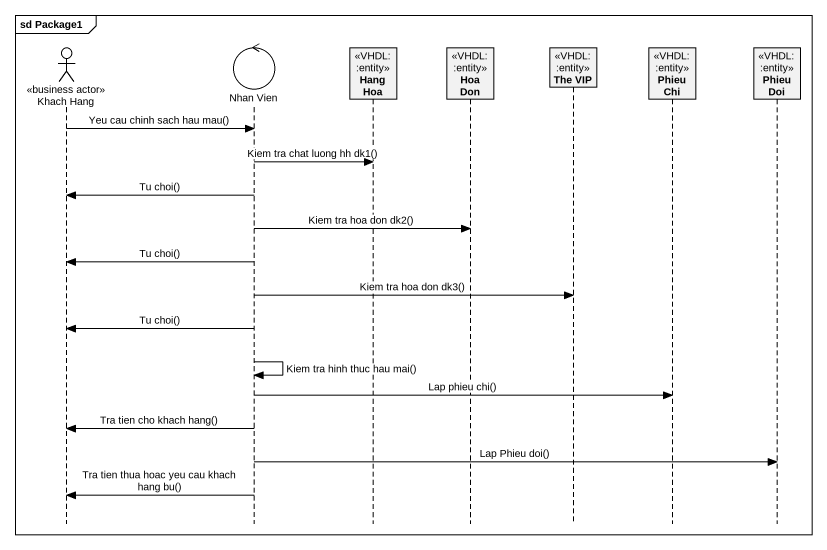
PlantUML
@startuml
mainframe sd Package1
hide footbox
actor "Khach Hang" as Khach_Hang <<business actor>>
control "Nhan Vien" as Nhan_Vien
participant "Hang Hoa" as Hang_Hoa <<VHDL::entity>>
participant "Hoa Don" as Hoa_Don <<VHDL::entity>>
participant "The VIP" as The_VIP <<VHDL::entity>>
participant "Phieu Chi" as Phieu_Chi <<VHDL::entity>>
participant "Phieu Doi" as Phieu_Doi <<VHDL::entity>>

Khach_Hang -> Nhan_Vien : Yeu cau chinh sach hau mau()
Nhan_Vien -> Hang_Hoa : Kiem tra chat luong hh dk1()
Nhan_Vien -> Khach_Hang : Tu choi()
Nhan_Vien -> Hoa_Don : Kiem tra hoa don dk2()
Nhan_Vien -> Khach_Hang : Tu choi()
Nhan_Vien -> The_VIP : Kiem tra hoa don dk3()
Nhan_Vien -> Khach_Hang : Tu choi()
Nhan_Vien -> Nhan_Vien : Kiem tra hinh thuc hau mai()
Nhan_Vien -> Phieu_Chi : Lap phieu chi()
Nhan_Vien -> Khach_Hang : Tra tien cho khach hang()
Nhan_Vien -> Phieu_Doi : Lap Phieu doi()
Nhan_Vien -> Khach_Hang : Tra tien thua hoac yeu cau khach hang bu()
@enduml
